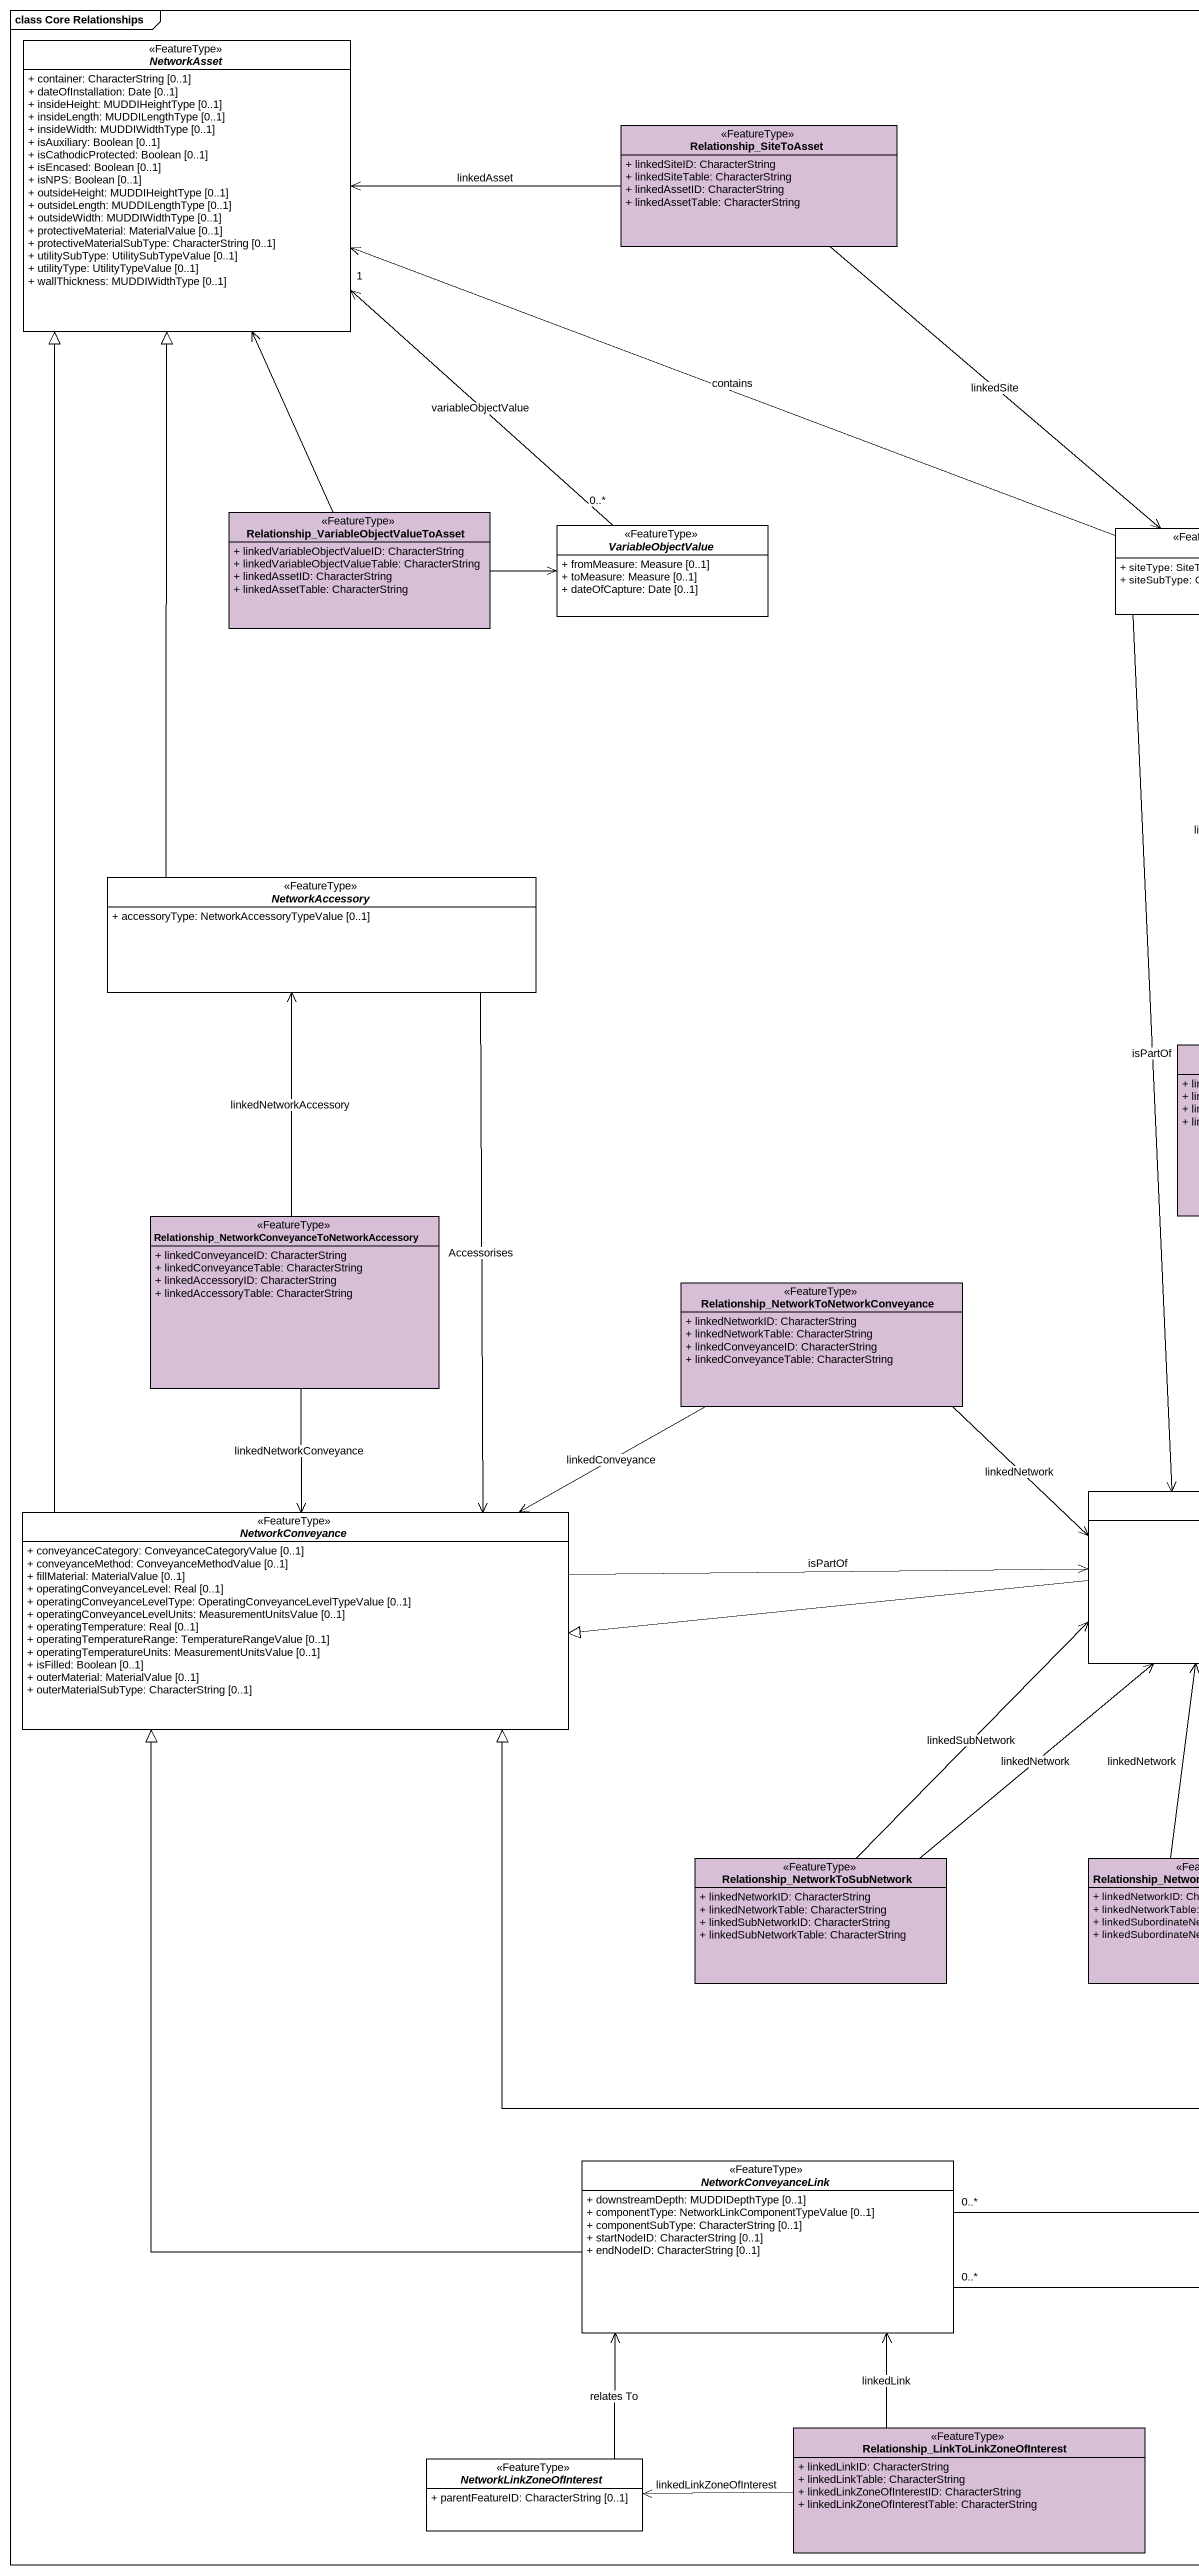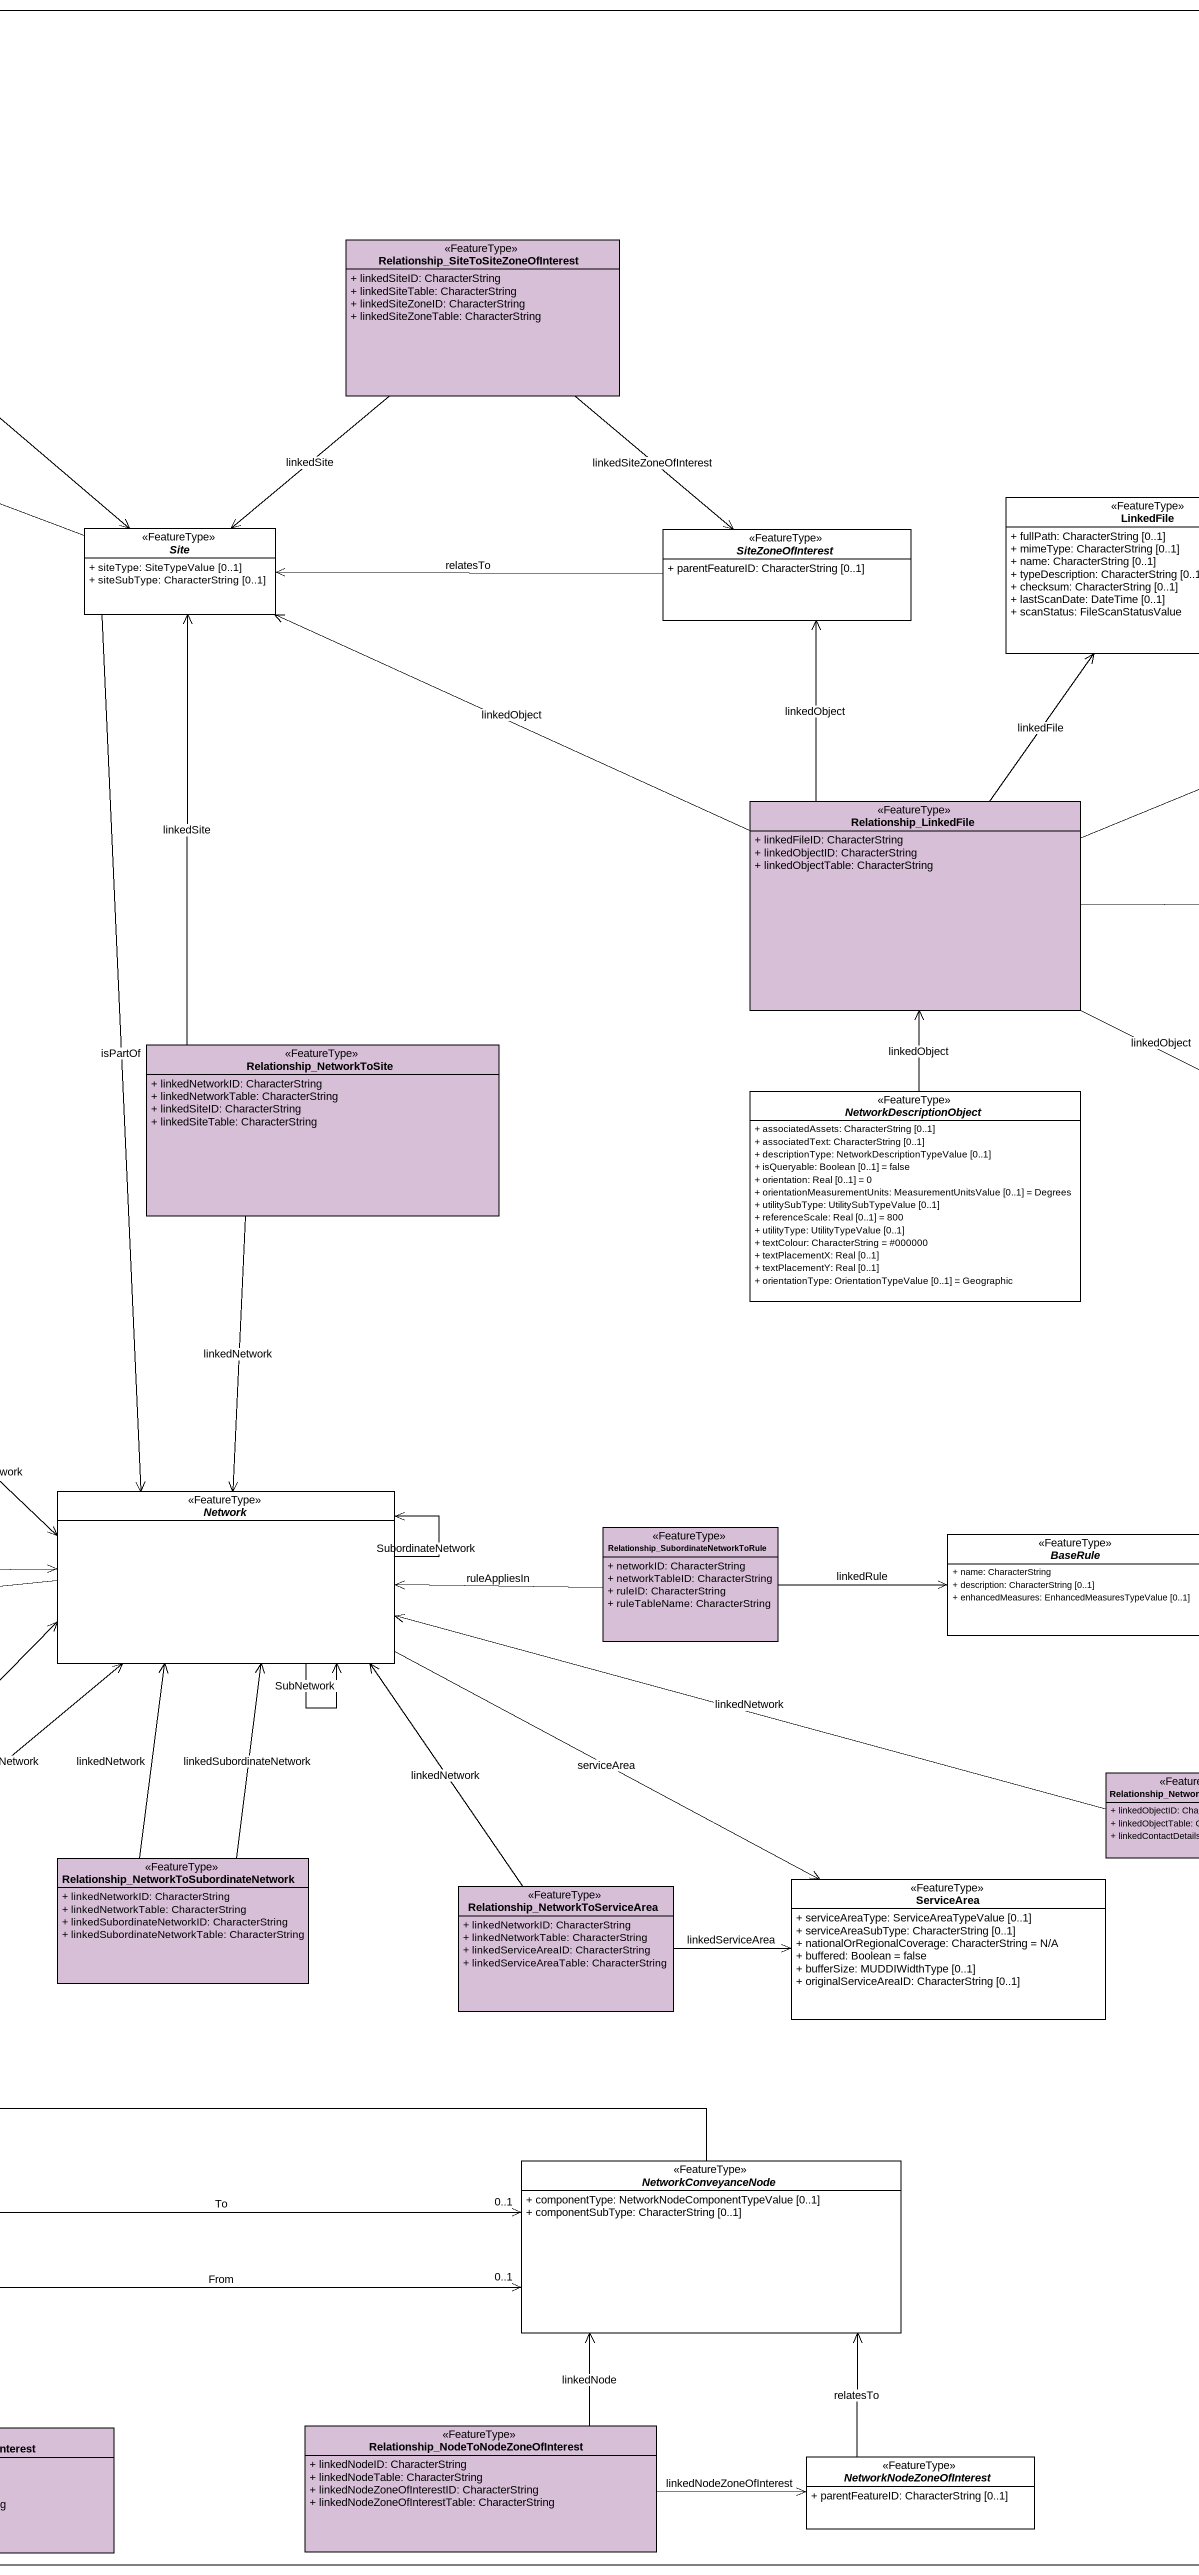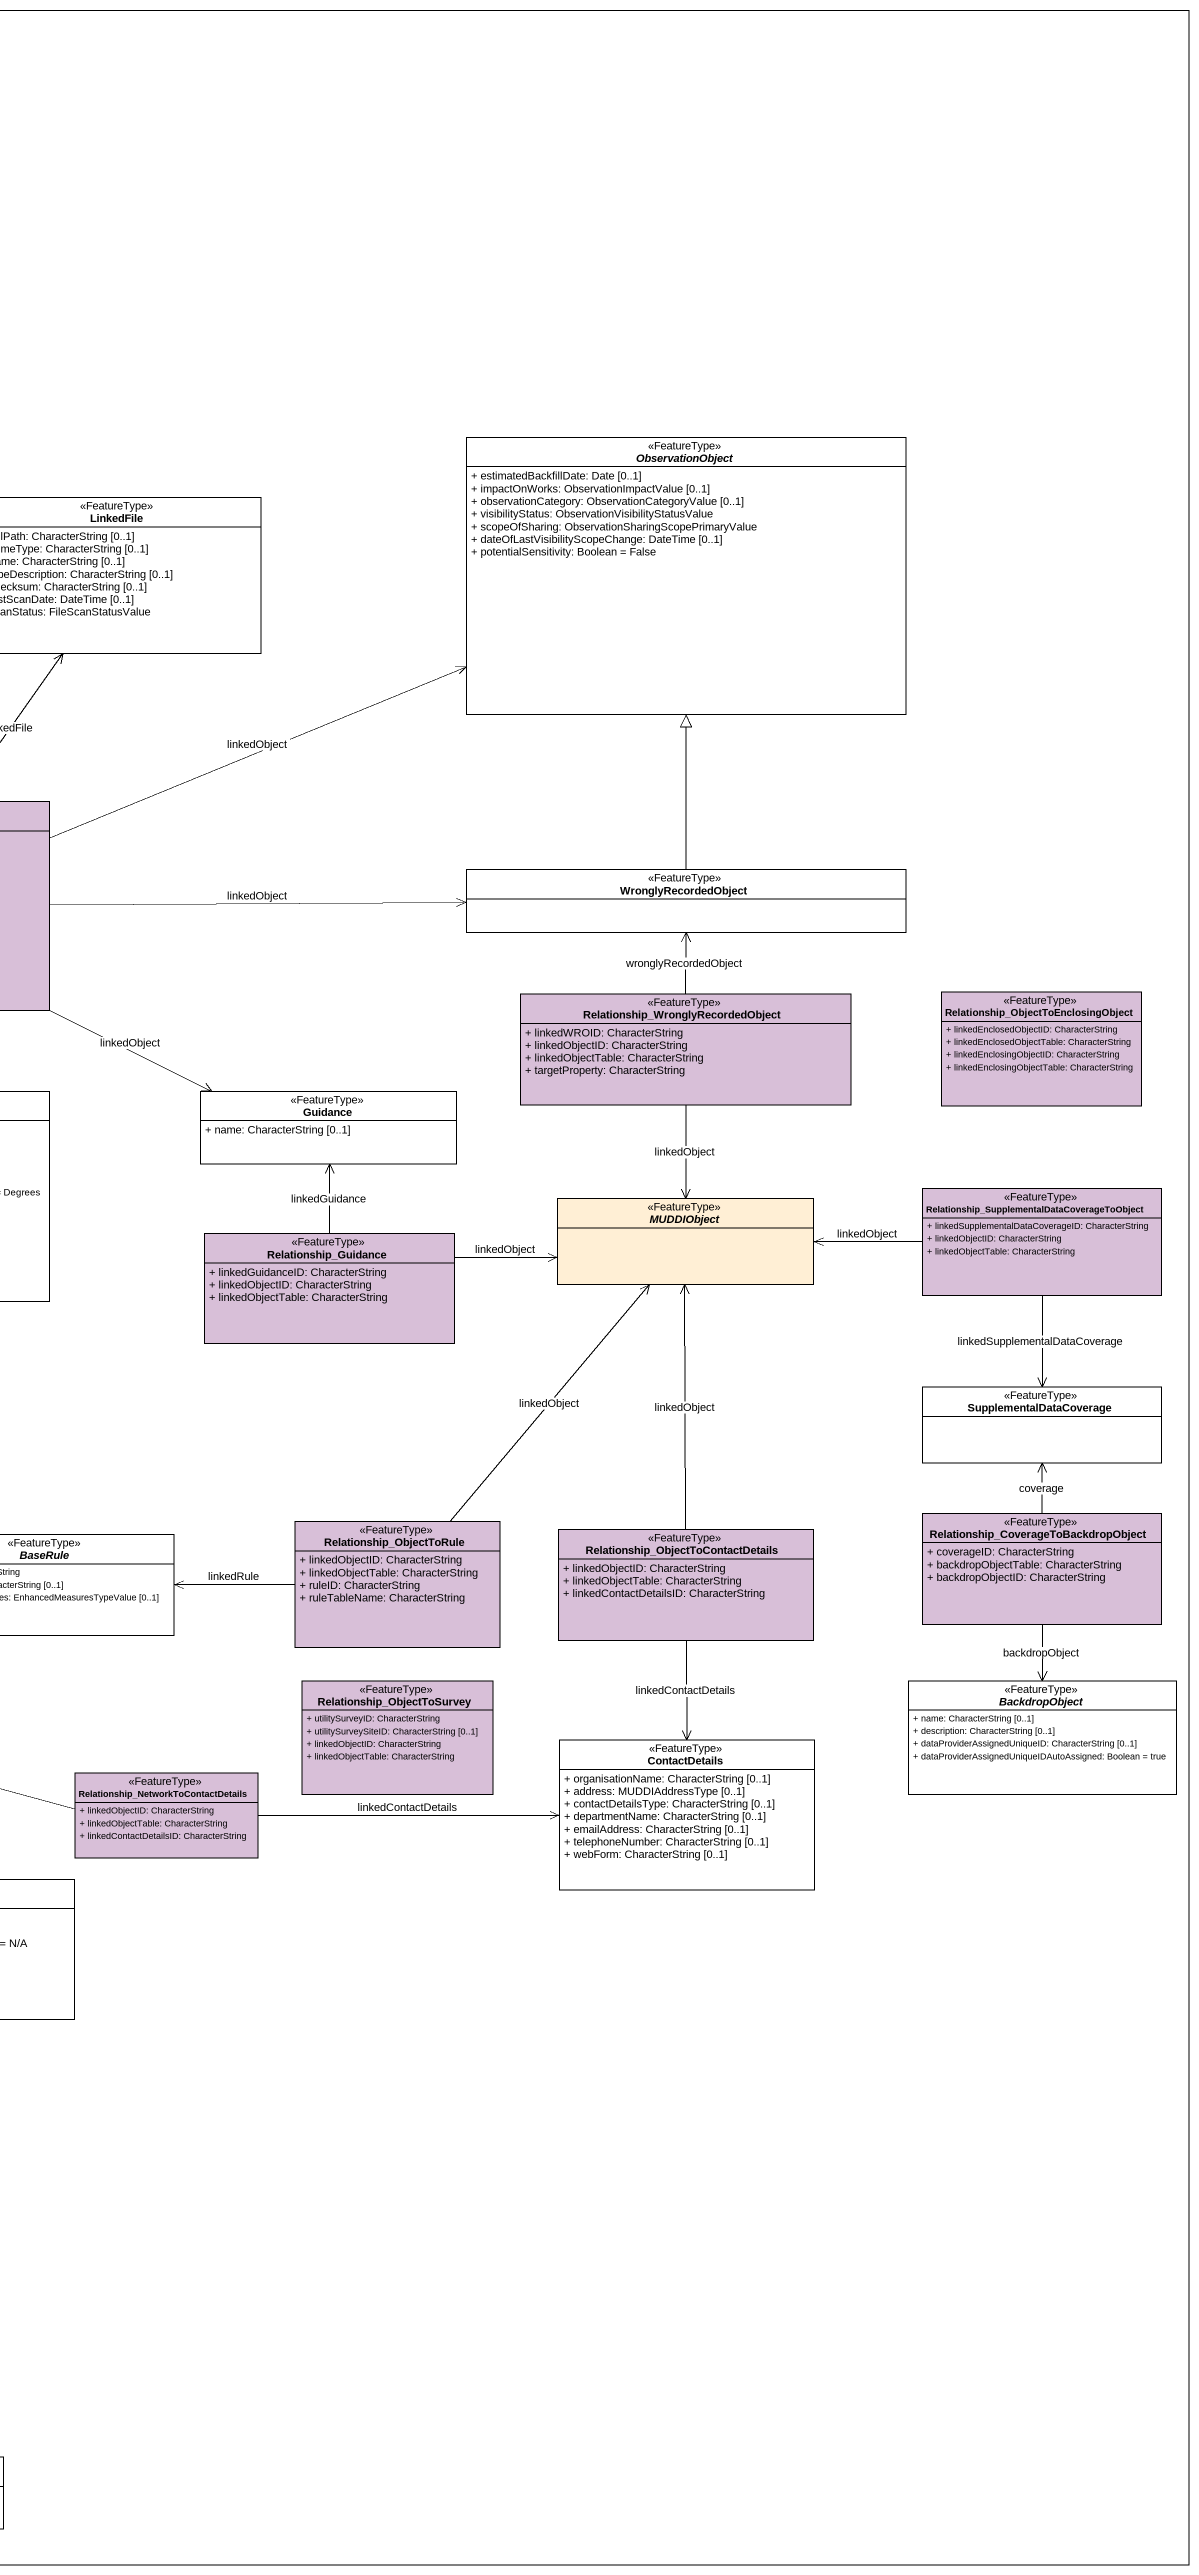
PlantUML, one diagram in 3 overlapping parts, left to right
@startuml
mainframe class Core Relationships
hide circle
hide empty members
skinparam classAttributeIconSize 0
abstract class NetworkAsset <<FeatureType>> {
  + container: CharacterString [0..1]
  + dateOfInstallation: Date [0..1]
  + insideHeight: MUDDIHeightType [0..1]
  + insideLength: MUDDILengthType [0..1]
  + insideWidth: MUDDIWidthType [0..1]
  + isAuxiliary: Boolean [0..1]
  + isCathodicProtected: Boolean [0..1]
  + isEncased: Boolean [0..1]
  + isNPS: Boolean [0..1]
  + outsideHeight: MUDDIHeightType [0..1]
  + outsideLength: MUDDILengthType [0..1]
  + outsideWidth: MUDDIWidthType [0..1]
  + protectiveMaterial: MaterialValue [0..1]
  + protectiveMaterialSubType: CharacterString [0..1]
  + utilitySubType: UtilitySubTypeValue [0..1]
  + utilityType: UtilityTypeValue [0..1]
  + wallThickness: MUDDIWidthType [0..1]
}
class Relationship_SiteToAsset <<FeatureType>> #D8BFD8 {
  + linkedSiteID: CharacterString
  + linkedSiteTable: CharacterString
  + linkedAssetID: CharacterString
  + linkedAssetTable: CharacterString
}
class "Relationship_SiteToSiteZoneOfInterest" as Relationship <<FeatureType>> #D8BFD8 {
  + linkedSiteID: CharacterString
  + linkedSiteTable: CharacterString
  + linkedSiteZoneID: CharacterString
  + linkedSiteZoneTable: CharacterString
}
abstract class ObservationObject <<FeatureType>> {
  + estimatedBackfillDate: Date [0..1]
  + impactOnWorks: ObservationImpactValue [0..1]
  + observationCategory: ObservationCategoryValue [0..1]
  + visibilityStatus: ObservationVisibilityStatusValue
  + scopeOfSharing: ObservationSharingScopePrimaryValue
  + dateOfLastVisibilityScopeChange: DateTime [0..1]
  + potentialSensitivity: Boolean = False
}
class LinkedFile <<FeatureType>> {
  + fullPath: CharacterString [0..1]
  + mimeType: CharacterString [0..1]
  + name: CharacterString [0..1]
  + typeDescription: CharacterString [0..1]
  + checksum: CharacterString [0..1]
  + lastScanDate: DateTime [0..1]
  + scanStatus: FileScanStatusValue
}
class "Relationship_VariableObjectValueToAsset" as Relationship_2 <<FeatureType>> #D8BFD8 {
  + linkedVariableObjectValueID: CharacterString
  + linkedVariableObjectValueTable: CharacterString
  + linkedAssetID: CharacterString
  + linkedAssetTable: CharacterString
}
abstract class VariableObjectValue <<FeatureType>> {
  + fromMeasure: Measure [0..1]
  + toMeasure: Measure [0..1]
  + dateOfCapture: Date [0..1]
}
abstract class Site <<FeatureType>> {
  + siteType: SiteTypeValue [0..1]
  + siteSubType: CharacterString [0..1]
}
abstract class SiteZoneOfInterest <<FeatureType>> {
  + parentFeatureID: CharacterString [0..1]
}
class Relationship_LinkedFile <<FeatureType>> #D8BFD8 {
  + linkedFileID: CharacterString
  + linkedObjectID: CharacterString
  + linkedObjectTable: CharacterString
}
abstract class NetworkAccessory <<FeatureType>> {
  + accessoryType: NetworkAccessoryTypeValue [0..1]
}
class WronglyRecordedObject <<FeatureType>>
class "Relationship_WronglyRecordedObject" as Relationship_3 <<FeatureType>> #D8BFD8 {
  + linkedWROID: CharacterString
  + linkedObjectID: CharacterString
  + linkedObjectTable: CharacterString
  + targetProperty: CharacterString
}
class "Relationship_ObjectToEnclosingObject" as Relationship_4 <<FeatureType>> #D8BFD8 {
  + linkedEnclosedObjectID: CharacterString
  + linkedEnclosedObjectTable: CharacterString
  + linkedEnclosingObjectID: CharacterString
  + linkedEnclosingObjectTable: CharacterString
}
class Relationship_NetworkToSite <<FeatureType>> #D8BFD8 {
  + linkedNetworkID: CharacterString
  + linkedNetworkTable: CharacterString
  + linkedSiteID: CharacterString
  + linkedSiteTable: CharacterString
}
abstract class NetworkDescriptionObject <<FeatureType>> {
  + associatedAssets: CharacterString [0..1]
  + associatedText: CharacterString [0..1]
  + descriptionType: NetworkDescriptionTypeValue [0..1]
  + isQueryable: Boolean [0..1] = false
  + orientation: Real [0..1] = 0
  + orientationMeasurementUnits: MeasurementUnitsValue [0..1] = Degrees
  + utilitySubType: UtilitySubTypeValue [0..1]
  + referenceScale: Real [0..1] = 800
  + utilityType: UtilityTypeValue [0..1]
  + textColour: CharacterString = #000000
  + textPlacementX: Real [0..1]
  + textPlacementY: Real [0..1]
  + orientationType: OrientationTypeValue [0..1] = Geographic
}
class Guidance <<FeatureType>> {
  + name: CharacterString [0..1]
}
class "Relationship_NetworkConveyanceToNetworkAccessory" as Relationship_5 <<FeatureType>> #D8BFD8 {
  + linkedConveyanceID: CharacterString
  + linkedConveyanceTable: CharacterString
  + linkedAccessoryID: CharacterString
  + linkedAccessoryTable: CharacterString
}
abstract class MUDDIObject <<FeatureType>> #FFEFD5
class "Relationship_SupplementalDataCoverageToObject" as Relationship_6 <<FeatureType>> #D8BFD8 {
  + linkedSupplementalDataCoverageID: CharacterString
  + linkedObjectID: CharacterString
  + linkedObjectTable: CharacterString
}
class Relationship_Guidance <<FeatureType>> #D8BFD8 {
  + linkedGuidanceID: CharacterString
  + linkedObjectID: CharacterString
  + linkedObjectTable: CharacterString
}
class "Relationship_NetworkToNetworkConveyance" as Relationship_7 <<FeatureType>> #D8BFD8 {
  + linkedNetworkID: CharacterString
  + linkedNetworkTable: CharacterString
  + linkedConveyanceID: CharacterString
  + linkedConveyanceTable: CharacterString
}
class SupplementalDataCoverage <<FeatureType>>
abstract class "Network" as Network_ <<FeatureType>>
abstract class NetworkConveyance <<FeatureType>> {
  + conveyanceCategory: ConveyanceCategoryValue [0..1]
  + conveyanceMethod: ConveyanceMethodValue [0..1]
  + fillMaterial: MaterialValue [0..1]
  + operatingConveyanceLevel: Real [0..1]
  + operatingConveyanceLevelType: OperatingConveyanceLevelTypeValue [0..1]
  + operatingConveyanceLevelUnits: MeasurementUnitsValue [0..1]
  + operatingTemperature: Real [0..1]
  + operatingTemperatureRange: TemperatureRangeValue [0..1]
  + operatingTemperatureUnits: MeasurementUnitsValue [0..1]
  + isFilled: Boolean [0..1]
  + outerMaterial: MaterialValue [0..1]
  + outerMaterialSubType: CharacterString [0..1]
}
class "Relationship_SubordinateNetworkToRule" as Relationship_8 <<FeatureType>> #D8BFD8 {
  + networkID: CharacterString
  + networkTableID: CharacterString
  + ruleID: CharacterString
  + ruleTableName: CharacterString
}
abstract class BaseRule <<FeatureType>> {
  + name: CharacterString
  + description: CharacterString [0..1]
  + enhancedMeasures: EnhancedMeasuresTypeValue [0..1]
}
class Relationship_ObjectToRule <<FeatureType>> #D8BFD8 {
  + linkedObjectID: CharacterString
  + linkedObjectTable: CharacterString
  + ruleID: CharacterString
  + ruleTableName: CharacterString
}
class "Relationship_ObjectToContactDetails" as Relationship_9 <<FeatureType>> #D8BFD8 {
  + linkedObjectID: CharacterString
  + linkedObjectTable: CharacterString
  + linkedContactDetailsID: CharacterString
}
class "Relationship_CoverageToBackdropObject" as Relationship_10 <<FeatureType>> #D8BFD8 {
  + coverageID: CharacterString
  + backdropObjectTable: CharacterString
  + backdropObjectID: CharacterString
}
class Relationship_ObjectToSurvey <<FeatureType>> #D8BFD8 {
  + utilitySurveyID: CharacterString
  + utilitySurveySiteID: CharacterString [0..1]
  + linkedObjectID: CharacterString
  + linkedObjectTable: CharacterString
}
abstract class BackdropObject <<FeatureType>> {
  + name: CharacterString [0..1]
  + description: CharacterString [0..1]
  + dataProviderAssignedUniqueID: CharacterString [0..1]
  + dataProviderAssignedUniqueIDAutoAssigned: Boolean = true
}
class ContactDetails <<FeatureType>> {
  + organisationName: CharacterString [0..1]
  + address: MUDDIAddressType [0..1]
  + contactDetailsType: CharacterString [0..1]
  + departmentName: CharacterString [0..1]
  + emailAddress: CharacterString [0..1]
  + telephoneNumber: CharacterString [0..1]
  + webForm: CharacterString [0..1]
}
class "Relationship_NetworkToContactDetails" as Relationship_11 <<FeatureType>> #D8BFD8 {
  + linkedObjectID: CharacterString
  + linkedObjectTable: CharacterString
  + linkedContactDetailsID: CharacterString
}
class "Relationship_NetworkToSubNetwork" as Relationship_12 <<FeatureType>> #D8BFD8 {
  + linkedNetworkID: CharacterString
  + linkedNetworkTable: CharacterString
  + linkedSubNetworkID: CharacterString
  + linkedSubNetworkTable: CharacterString
}
class "Relationship_NetworkToSubordinateNetwork" as Relationship_13 <<FeatureType>> #D8BFD8 {
  + linkedNetworkID: CharacterString
  + linkedNetworkTable: CharacterString
  + linkedSubordinateNetworkID: CharacterString
  + linkedSubordinateNetworkTable: CharacterString
}
class "Relationship_NetworkToServiceArea" as Relationship_14 <<FeatureType>> #D8BFD8 {
  + linkedNetworkID: CharacterString
  + linkedNetworkTable: CharacterString
  + linkedServiceAreaID: CharacterString
  + linkedServiceAreaTable: CharacterString
}
class ServiceArea <<FeatureType>> {
  + serviceAreaType: ServiceAreaTypeValue [0..1]
  + serviceAreaSubType: CharacterString [0..1]
  + nationalOrRegionalCoverage: CharacterString = N/A
  + buffered: Boolean = false
  + bufferSize: MUDDIWidthType [0..1]
  + originalServiceAreaID: CharacterString [0..1]
}
abstract class NetworkConveyanceLink <<FeatureType>> {
  + downstreamDepth: MUDDIDepthType [0..1]
  + componentType: NetworkLinkComponentTypeValue [0..1]
  + componentSubType: CharacterString [0..1]
  + startNodeID: CharacterString [0..1]
  + endNodeID: CharacterString [0..1]
}
abstract class NetworkConveyanceNode <<FeatureType>> {
  + componentType: NetworkNodeComponentTypeValue [0..1]
  + componentSubType: CharacterString [0..1]
}
class "Relationship_LinkToLinkZoneOfInterest" as Relationship_15 <<FeatureType>> #D8BFD8 {
  + linkedLinkID: CharacterString
  + linkedLinkTable: CharacterString
  + linkedLinkZoneOfInterestID: CharacterString
  + linkedLinkZoneOfInterestTable: CharacterString
}
class "Relationship_NodeToNodeZoneOfInterest" as Relationship_16 <<FeatureType>> #D8BFD8 {
  + linkedNodeID: CharacterString
  + linkedNodeTable: CharacterString
  + linkedNodeZoneOfInterestID: CharacterString
  + linkedNodeZoneOfInterestTable: CharacterString
}
abstract class NetworkLinkZoneOfInterest <<FeatureType>> {
  + parentFeatureID: CharacterString [0..1]
}
abstract class NetworkNodeZoneOfInterest <<FeatureType>> {
  + parentFeatureID: CharacterString [0..1]
}
Relationship_SiteToAsset -left-> NetworkAsset : linkedAsset
Relationship_SiteToAsset --> Site : linkedSite
Relationship --> Site : linkedSite
Relationship --> SiteZoneOfInterest : linkedSiteZoneOfInterest
Relationship_2 -up-> NetworkAsset
Relationship_2 -right-> VariableObjectValue
VariableObjectValue "0..*" -up-> "1" NetworkAsset : variableObjectValue
Site -left-> NetworkAsset : contains
Site --> Network_ : isPartOf
SiteZoneOfInterest -left-> Site : relatesTo
Relationship_LinkedFile -right-> ObservationObject : linkedObject
Relationship_LinkedFile -up-> LinkedFile : linkedFile
Relationship_LinkedFile -left-> Site : linkedObject
Relationship_LinkedFile -up-> SiteZoneOfInterest : linkedObject
Relationship_LinkedFile -right-> WronglyRecordedObject : linkedObject
Relationship_LinkedFile -right-> Guidance : linkedObject
NetworkAccessory -up-|> NetworkAsset
NetworkAccessory --> NetworkConveyance : Accessorises
WronglyRecordedObject -up-|> ObservationObject
Relationship_3 -up-> WronglyRecordedObject : wronglyRecordedObject
Relationship_3 --> MUDDIObject : linkedObject
Relationship_NetworkToSite -up-> Site : linkedSite
Relationship_NetworkToSite --> Network_ : linkedNetwork
NetworkDescriptionObject -up-> Relationship_LinkedFile : linkedObject
Relationship_5 -up-> NetworkAccessory : linkedNetworkAccessory
Relationship_5 --> NetworkConveyance : linkedNetworkConveyance
Relationship_6 -left-> MUDDIObject : linkedObject
Relationship_6 --> SupplementalDataCoverage : linkedSupplementalDataCoverage
Relationship_Guidance -up-> Guidance : linkedGuidance
Relationship_Guidance -right-> MUDDIObject : linkedObject
Relationship_7 -right-> Network_ : linkedNetwork
Relationship_7 -left-> NetworkConveyance : linkedConveyance
Network_ --> Network_ : SubNetwork
Network_ --> Network_ : SubordinateNetwork
Network_ -left-|> NetworkConveyance
Network_ -right-> ServiceArea : serviceArea
NetworkConveyance -up-|> NetworkAsset
NetworkConveyance -right-> Network_ : isPartOf
Relationship_8 -left-> Network_ : ruleAppliesIn
Relationship_8 -right-> BaseRule : linkedRule
Relationship_ObjectToRule -up-> MUDDIObject : linkedObject
Relationship_ObjectToRule -left-> BaseRule : linkedRule
Relationship_9 -up-> MUDDIObject : linkedObject
Relationship_9 --> ContactDetails : linkedContactDetails
Relationship_10 -up-> SupplementalDataCoverage : coverage
Relationship_10 --> BackdropObject : backdropObject
Relationship_11 -left-> Network_ : linkedNetwork
Relationship_11 -right-> ContactDetails : linkedContactDetails
Relationship_12 -up-> Network_ : linkedNetwork
Relationship_12 -up-> Network_ : linkedSubNetwork
Relationship_13 -up-> Network_ : linkedSubordinateNetwork
Relationship_13 -up-> Network_ : linkedNetwork
Relationship_14 -up-> Network_ : linkedNetwork
Relationship_14 -right-> ServiceArea : linkedServiceArea
NetworkConveyanceLink -up-|> NetworkConveyance
NetworkConveyanceLink "0..*" -right-> "0..1" NetworkConveyanceNode : To
NetworkConveyanceLink "0..*" -right-> "0..1" NetworkConveyanceNode : From
NetworkConveyanceNode -left-|> NetworkConveyance
Relationship_15 -up-> NetworkConveyanceLink : linkedLink
Relationship_15 -left-> NetworkLinkZoneOfInterest : linkedLinkZoneOfInterest
Relationship_16 -up-> NetworkConveyanceNode : linkedNode
Relationship_16 -right-> NetworkNodeZoneOfInterest : linkedNodeZoneOfInterest
NetworkLinkZoneOfInterest -up-> NetworkConveyanceLink : relates To
NetworkNodeZoneOfInterest -up-> NetworkConveyanceNode : relatesTo
@enduml
